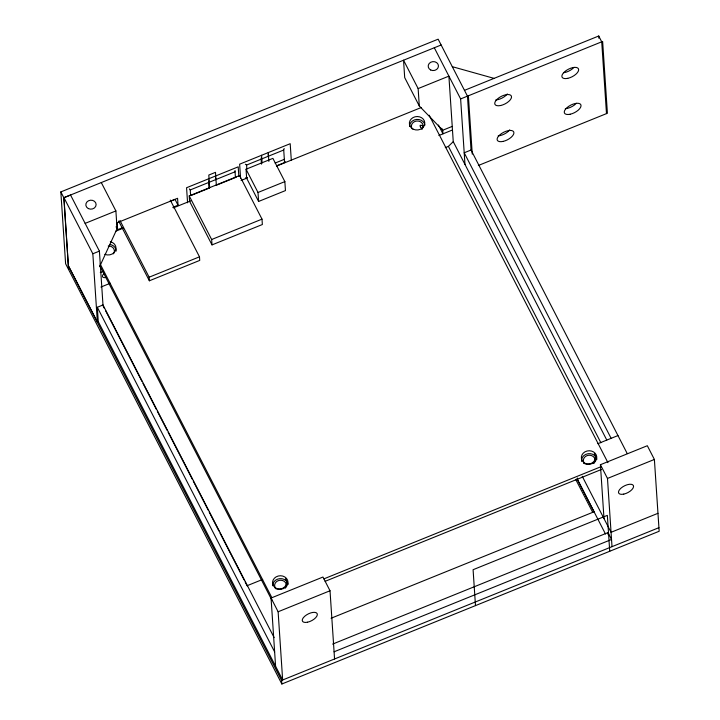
<?xml version="1.0" encoding="UTF-8"?>
<svg xmlns="http://www.w3.org/2000/svg" width="720" height="720" viewBox="0 0 720 720"><rect width="100%" height="100%" fill="white"/><g stroke="black" fill="none" stroke-linecap="round" stroke-linejoin="round"><path stroke-width="1.08" d="M235.377 177.426L235.035 170.46M276.444 165.861L284.553 162.576L283.725 150.012L284.157 148.491M99.612 266.706L117.081 228.726L115.893 210.933L101.295 182.565M284.553 162.576L285.3 161.649M445.284 147.645L448.398 146.385L453.249 141.651L448.893 76.131L418.14 88.578L419.292 105.975L442.728 130.239L442.971 133.83L438.435 125.028M603.99 518.571L600.417 464.715L647.325 445.725L654.39 459.45L659.16 531.261L281.853 684L65.61 263.727L60.84 191.916L438.147 39.177L467.469 96.156L471.042 150.012L627.228 453.564M441.144 44.991L63.828 197.73L68.598 269.541M85.14 223.38L115.893 210.933M245.349 164.205L246.591 165.042L283.725 150.012M190.611 195.543L190.242 189.936L235.008 171.81M246.042 169.227L272.898 158.364L284.859 181.611L285.453 190.584L258.606 201.456L246.645 178.209L246.042 169.227L258.012 192.483L258.606 201.456M116.712 223.02L119.835 221.76M169.839 201.519L175.041 199.413L178.038 205.227L172.827 207.333M189.225 195.921L239.571 175.536L261.999 219.132L262.359 224.523L212.013 244.899L189.585 201.303L189.225 195.921L211.653 239.517L212.013 244.899M190.845 195.57L209.439 188.046M215.631 185.535L236.286 177.174M275.103 163.062L284.391 159.309M122.832 227.574L117.621 229.68L117.162 222.741L177.57 198.288L178.038 205.227M115.992 231.093L123.291 228.141M173.322 207.891L191.043 200.718M241.074 180.459L247.329 177.93M276.516 166.113L421.398 107.46M464.481 90.351L598.734 36L601.722 41.814L606.492 113.616M464.976 164.457L460.629 98.928L602.631 41.445L607.401 113.247L478.35 165.492M99.405 251.118L102.987 304.974L97.317 307.269L98.271 321.633L97.371 321.993L92.835 253.773L99.405 251.118L70.542 195.012L63.828 197.73L60.84 191.916M92.835 253.773L63.972 197.676L68.355 265.95L281.61 680.409L281.853 684M258.012 192.483L284.859 181.611M452.232 126.396L442.728 130.239L441.72 128.286M100.269 272.556L103.347 271.314M438.867 135.495L452.475 129.987M211.653 239.517L261.999 219.132M100.926 287.046L110.25 283.266M199.485 256.824L199.719 260.415L149.373 280.791L149.139 277.2L199.485 256.824L170.289 200.088M471.042 150.012L464.202 152.784L611.127 438.336M597.888 443.691L617.967 435.564M247.401 585.594L262.674 579.411M275.589 666.261L271.062 598.041L322.956 577.035L330.021 590.76L334.557 658.98M323.901 578.871L601.164 466.632M325.134 581.319L601.353 469.503M98.271 321.633L282.654 679.986L278.127 611.766L330.021 590.76M612.009 546.66L607.482 478.449L654.39 459.45M331.083 618.246L594.063 511.785L577.026 478.863M332.622 644.094L607.995 532.62L611.532 539.478L334.08 651.798M657.972 513.306L611.055 532.305L582.228 476.271M281.61 680.409L658.926 527.67M245.655 177.696L247.428 177.606M452.304 66.681L494.055 78.372M421.884 125.46L420.228 125.262A3.645 1.566 34.5 0 0 420.507 126.81M189.405 188.928L190.242 189.936M422.109 128.871L420.327 126.774M575.721 479.457L592.749 512.388M434.304 47.763L460.629 98.928M453.249 141.651L606.762 440.019M448.398 146.385L600.885 442.755M418.14 88.578L403.542 60.21L404.694 77.598L419.292 105.975M429.156 115.182L607.95 462.681M600.417 464.715L607.482 478.449M577.161 478.818A13.788 12.024 -3.8 0 0 577.611 479.817L605.493 534.006M119.943 220.464L149.139 277.2M118.647 221.076L149.373 280.791M116.073 226.773L117.081 228.726M100.197 264.033L271.8 597.546M271.062 598.041L278.127 611.766M99.873 265.905L271.989 600.417M102.987 304.974L274.14 637.614M102.402 304.533L104.463 308.52M105.489 310.518L141.939 381.366M142.965 383.364L156.312 409.311M157.347 411.3L167.094 430.263M168.129 432.261L192.258 479.16M193.284 481.158L208.17 510.093M209.196 512.091L218.952 531.045M219.978 533.043L244.116 579.942M245.142 581.94L247.194 585.927M97.317 307.269L274.635 651.897M68.499 265.887L97.371 321.993M268.011 154.737L268.506 156.168M261.315 157.446L261.81 158.877M215.478 178.083L215.973 179.514M208.782 180.792L209.277 182.223M598.734 36L598.878 38.241M609.732 551.268L607.347 515.367L473.094 569.709L475.479 605.619M607.995 532.62L608.139 534.672M577.494 478.017L577.611 479.817M468.378 95.787L472.257 154.134M291.294 160.155L290.196 143.703L239.643 164.169L240.588 178.425M268.272 152.577L268.857 161.406M261.576 155.286L262.089 163.071M261.081 158.562L261.459 164.142M246.591 165.042L246.87 169.227M238.851 176.526L238.203 166.833L186.57 187.731L187.569 202.815M216.342 185.13L215.496 172.341L208.8 175.05L209.646 187.839M208.548 181.863L208.98 188.415M584.397 463.338A5.886 5.13 -3.8 0 1 585.459 456.498A5.886 5.13 -3.8 0 1 593.352 456.615A5.886 5.13 -3.8 0 1 593.838 463.491M573.975 67.365A9.189 4.203 -27.2 0 1 563.679 72.72M507.33 93.951A9.189 4.203 -27.2 0 1 495.801 99.954M509.715 129.861A9.189 4.203 -27.2 0 1 498.186 135.864M576.36 103.266A9.189 4.203 -27.2 0 1 565.317 108.684M412.434 129.114A5.886 5.13 -3.8 0 1 413.487 122.265A5.886 5.13 -3.8 0 1 421.38 122.391A5.886 5.13 -3.8 0 1 421.866 129.258M421.92 125.37A3.96 2.907 -83.3 0 1 423.207 126.963M108.243 246.006A5.886 5.13 -3.8 0 1 113.598 248.49A5.886 5.13 -3.8 0 1 113.436 253.827M106.263 277.407A5.517 2.52 -27.2 0 1 102.573 276.786A5.517 2.52 -27.2 0 1 104.157 273.447M275.994 588.735A5.886 5.13 -3.8 0 1 276.291 581.85A5.886 5.13 -3.8 0 1 284.157 581.292A5.886 5.13 -3.8 0 1 285.435 588.069M409.563 126.54A7.722 6.732 -3.8 0 1 416.601 119.43A7.722 6.732 -3.8 0 1 424.926 125.109M109.665 244.449A7.722 6.732 -3.8 0 1 116.208 251.064M110.304 241.722A7.722 6.732 -3.8 0 1 115.506 250.551A7.722 6.732 -3.8 0 1 104.805 254.313M272.754 585.765A7.722 6.732 -3.8 0 1 279.756 578.655A7.722 6.732 -3.8 0 1 288.099 584.289M581.607 461.421A7.722 6.732 -3.8 0 1 588.168 453.708A7.722 6.732 -3.8 0 1 596.889 459.297M594.279 453.762A7.722 6.732 -3.8 0 1 593.154 462.177A7.722 6.732 -3.8 0 1 583.515 463.149M285.498 578.754A7.722 6.732 -3.8 0 1 284.562 586.998A7.722 6.732 -3.8 0 1 275.202 588.393M567.738 78.345A9.189 4.203 -27.2 0 0 578.457 68.823A9.189 4.203 -27.2 0 0 564.588 71.775A9.189 4.203 -27.2 0 0 567.738 78.345M500.616 105.516A9.189 4.203 -27.2 0 0 511.335 96.003A9.189 4.203 -27.2 0 0 497.457 98.946A9.189 4.203 -27.2 0 0 500.616 105.516M503.001 141.426A9.189 4.203 -27.2 0 0 513.72 131.904A9.189 4.203 -27.2 0 0 499.842 134.847A9.189 4.203 -27.2 0 0 503.001 141.426M570.123 114.246A9.189 4.203 -27.2 0 0 580.842 104.733A9.189 4.203 -27.2 0 0 566.973 107.676A9.189 4.203 -27.2 0 0 570.123 114.246M430.713 69.993A5.148 4.491 -3.8 0 0 438.462 66.042A5.148 4.491 -3.8 0 0 430.794 62.217A5.148 4.491 -3.8 0 0 430.713 69.993M88.362 208.584A5.148 4.491 -3.8 0 0 96.12 204.633A5.148 4.491 -3.8 0 0 88.443 200.799A5.148 4.491 -3.8 0 0 88.362 208.584M307.512 622.215A8.271 3.789 -27.2 0 0 317.16 613.647A8.271 3.789 -27.2 0 0 304.677 616.302A8.271 3.789 -27.2 0 0 307.512 622.215M623.745 494.127A8.271 3.789 -27.2 0 0 633.393 485.559A8.271 3.789 -27.2 0 0 620.91 488.214A8.271 3.789 -27.2 0 0 623.745 494.127M413.514 129.285A7.722 6.732 -3.8 0 0 424.791 122.85A7.722 6.732 -3.8 0 0 412.947 117.639A7.722 6.732 -3.8 0 0 413.514 129.285M276.696 588.51A7.722 6.732 -3.8 0 0 287.982 582.075A7.722 6.732 -3.8 0 0 276.138 576.864A7.722 6.732 -3.8 0 0 276.696 588.51M585.486 463.509A7.722 6.732 -3.8 0 0 596.763 457.083A7.722 6.732 -3.8 0 0 584.919 451.863A7.722 6.732 -3.8 0 0 585.486 463.509"/></g></svg>
